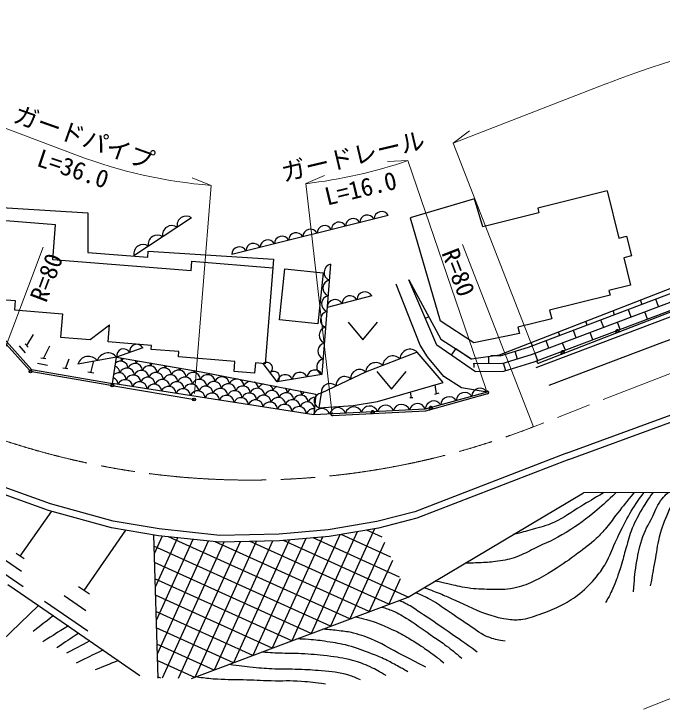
# Model space of a CAD drawing. Units: millimetres at full size, sheet at 1:1000; details may follow other scales. Extents: x 40000 to 680000, y 20000 to 380000.
# Drawn here: x 386448 to 452780, y 245214 to 316346 of the extents above; entities that cross this region are included whole.
import ezdxf
from ezdxf.enums import TextEntityAlignment as Align

# ---------------------------------------------------------------- set-up
doc = ezdxf.new("R2010")
doc.units = ezdxf.units.MM
doc.header["$LTSCALE"] = 1000
doc.linetypes.add('CHAIN', pattern=[18.5, 12, -1.5, 3.5, -1.5])
for name, color, linetype, lineweight in [('M-BGD', 7, 'Continuous', 25), ('M-BMK', 2, 'CHAIN', 13), ('M-STR-HTXT', 7, 'Continuous', 13), ('M-STR-STRC', 7, 'Continuous', 25)]:
    doc.layers.add(name, color=color, linetype=linetype, lineweight=lineweight)
doc.styles.add('ＭＳ ゴシック', font='')
doc.styles.get('ＭＳ ゴシック').set_extended_font_data('MS Gothic')

msp = doc.modelspace()

# ---------------------------------------------------------------- linework, layer by layer
at = {"layer": 'M-BGD'}
for p, q in [((447152, 298235), (440049, 296469)), ((447152, 298235), (448353, 293401)), ((434433, 294550), (433594, 297419)), ((440171, 295976), (434433, 294550)), ((440049, 296469), (440171, 295976)), ((390711, 294768), (383976, 295308)), ((404631, 295486), (398737, 291607)), ((424759, 295709), (408740, 291723)), ((390424, 291190), (390711, 294768)), ((448353, 293401), (449141, 293597)), ((449141, 293597), (449640, 291589)), ((404590, 290055), (390424, 291190)), ((404590, 290055), (404669, 291038)), ((404669, 291038), (412958, 290374)), ((449640, 291589), (448853, 291393)), ((448853, 291393), (449548, 288598)), ((412958, 290374), (412171, 280548)), ((456398, 288757), (439086, 282196)), ((449548, 288598), (447332, 288047)), ((423076, 287495), (418506, 286309)), ((427358, 287968), (427467, 288014)), ((456653, 287998), (439369, 281448)), ((447451, 287567), (441265, 286029)), ((447332, 288047), (447451, 287567)), ((383333, 287276), (386588, 287015)), ((386588, 287015), (386512, 286059)), ((450731, 286609), (450556, 287072)), ((452417, 286393), (452134, 287141)), ((386512, 286059), (391421, 285666)), ((441265, 286029), (441487, 285138)), ((447926, 285546), (447759, 285987)), ((449612, 285330), (449328, 286078)), ((391421, 285666), (391230, 283276)), ((428541, 285211), (428904, 285366)), ((451298, 285113), (451015, 285861)), ((420668, 284792), (422168, 282992)), ((422168, 282992), (423668, 284792)), ((441487, 285138), (438023, 284277)), ((445121, 284483), (444962, 284902)), ((446807, 284267), (446523, 285015)), ((448493, 284050), (448209, 284798)), ((394257, 283033), (396248, 284519)), ((396109, 282781), (396248, 284519)), ((438023, 284277), (438181, 283638)), ((442315, 283420), (442165, 283817)), ((444001, 283203), (443718, 283952)), ((387756, 282407), (388468, 283529)), ((391230, 283276), (394257, 283033)), ((445688, 282987), (445404, 283735)), ((387915, 282230), (387598, 282584)), ((400531, 282427), (396109, 282781)), ((400499, 282024), (400531, 282427)), ((439510, 282357), (439367, 282733)), ((441196, 282140), (440913, 282888)), ((442882, 281924), (442599, 282672)), ((387649, 281674), (387016, 282380)), ((389473, 281081), (390118, 282366)), ((403341, 281797), (400499, 282024)), ((403298, 281258), (403341, 281797)), ((431215, 281432), (431667, 282091)), ((433289, 280981), (431687, 282079)), ((439085, 282200), (436170, 281320)), ((437985, 281032), (437754, 281798)), ((389726, 281037), (389220, 281124)), ((391725, 280068), (392106, 281052)), ((409066, 280796), (403298, 281258)), ((432904, 281244), (432929, 281280)), ((435048, 280550), (435040, 281321)), ((436160, 281361), (435257, 281352)), ((436318, 281365), (436268, 281531)), ((439368, 281450), (436363, 280543)), ((440077, 280861), (439793, 281609)), ((389875, 280386), (388863, 280560)), ((394314, 279623), (394643, 280834)), ((408982, 279742), (409066, 280796)), ((411168, 280628), (411084, 279573)), ((412171, 280548), (411168, 280628)), ((436358, 280563), (433433, 280534)), ((433552, 280164), (433548, 280535)), ((436780, 279833), (436549, 280599)), ((391984, 280023), (391465, 280113)), ((394624, 279570), (394005, 279676)), ((411084, 279573), (408982, 279742)), ((423598, 279756), (425098, 277956)), ((425098, 277956), (426598, 279756)), ((417127, 275336), (396544, 278529)), ((429710, 277477), (429544, 278383)), ((427124, 277068), (427046, 277652)), ((429932, 277536), (429487, 277417)), ((427271, 277074), (426976, 277062)), ((459455, 267367), (444734, 267345)), ((387093, 260856), (390333, 265455)), ((393622, 257353), (397916, 263516)), ((421579, 263359), (416864, 252944)), ((423362, 263661), (418849, 253692)), ((424142, 262822), (422581, 263528)), ((400748, 263034), (401163, 248389)), ((401618, 262912), (400802, 261110)), ((403189, 262744), (400899, 257687)), ((404759, 262576), (400996, 254264)), ((420834, 254440), (402273, 262842)), ((414608, 262509), (408923, 249952)), ((416323, 262661), (410909, 250700)), ((418039, 262813), (412894, 251448)), ((419796, 263057), (414879, 252196)), ((425907, 258729), (417075, 262728)), ((425024, 260775), (419933, 263080)), ((418849, 253692), (400780, 261871)), ((406329, 262407), (401093, 250841)), ((407924, 262292), (401626, 248381)), ((409587, 262330), (403260, 248354)), ((411251, 262368), (404953, 248457)), ((412914, 262405), (406938, 249204)), ((422819, 255187), (407039, 262331)), ((424804, 255935), (410627, 262353)), ((426789, 256683), (414034, 262458)), ((424379, 262271), (420834, 254440)), ((387507, 260572), (386679, 261140)), ((387239, 259294), (385583, 260431)), ((425183, 260408), (422819, 255187)), ((387385, 257731), (384072, 260006)), ((416864, 252944), (400828, 260203)), ((414879, 252196), (400875, 258535)), ((425986, 258546), (424804, 255935)), ((394175, 256974), (393069, 257733)), ((412894, 251448), (400922, 256868)), ((394011, 253182), (389589, 256218)), ((393817, 255267), (391605, 256786)), ((388976, 255818), (399352, 248666)), ((410909, 250700), (400970, 255200)), ((408923, 249952), (401017, 253532)), ((406938, 249204), (401064, 251864)), ((404953, 248457), (401111, 250196)), ((401478, 248383), (401159, 248528))]:
    msp.add_line(p, q, dxfattribs=at)
for points in [[(433594, 297419), (426999, 295492), (430085, 284935)], [(383976, 295308), (382896, 295437), (382966, 296658), (394007, 295979), (394030, 291931), (400143, 291463), (400203, 292060), (413029, 291259), (412958, 290374)], [(439652, 280700), (436556, 279765), (433689, 279736), (429724, 282454), (426855, 289141), (430153, 283065), (433262, 281066), (436131, 281477), (456225, 289270), (472407, 292672)], [(418851, 290726), (417968, 279436), (413402, 278712), (411956, 280565)], [(475879, 290444), (472872, 290701), (456909, 287240), (439652, 280700)], [(475868, 289843), (472911, 290096), (457080, 286663), (439865, 280139)], [(434876, 277658), (432249, 278096), (430435, 279258), (428778, 281256), (428007, 282465), (425560, 288699)], [(354354, 288035), (371472, 281377), (381963, 284646), (385373, 283164), (388250, 279956), (396544, 278529)], [(438181, 283638), (433503, 282677), (430085, 284935)], [(442986, 271410), (453700, 275324), (459097, 277414), (463036, 278840), (467215, 280175), (470550, 281077), (474491, 281823), (477669, 282255), (479574, 282435), (483716, 282674), (487925, 282687), (492683, 282366), (495596, 282055), (501676, 281077), (507774, 280140), (513189, 279426), (519547, 278484), (524061, 277947)], [(399636, 282169), (396963, 281225), (392982, 280511)], [(427716, 281744), (422441, 279691), (417903, 277530), (417643, 276050)], [(417643, 276050), (421178, 276267), (423649, 276691), (430375, 278617), (427716, 281744)], [(443226, 270753), (453946, 274669), (459343, 276758), (463262, 278177), (467413, 279504), (470706, 280395), (474604, 281132), (477749, 281559), (479627, 281737), (483737, 281974), (487903, 281986), (492622, 281669), (495503, 281361), (501567, 280385), (507675, 279447), (513092, 278733), (519454, 277790), (523985, 277252)], [(396544, 278529), (396963, 281225), (405610, 279735), (417351, 277429), (417127, 275336)], [(434876, 277658), (428547, 275913), (417127, 275336)], [(442986, 271410), (427462, 265406), (423605, 264412), (418612, 263567), (413586, 263121), (407526, 262983), (401326, 263648), (396602, 264432), (390187, 266209), (382368, 269012), (367455, 275341), (365840, 274238)], [(443239, 270757), (427676, 264738), (423751, 263726), (418701, 262872), (413625, 262422), (407496, 262282), (401231, 262954), (396451, 263747), (389975, 265541), (382113, 268360), (367534, 274547), (366234, 273660)], [(404620, 248331), (426789, 256683), (444734, 267345)], [(385829, 257976), (388976, 255818), (385229, 252207)]]:
    msp.add_lwpolyline(points, dxfattribs=at)
msp.add_lwpolyline([(413626, 285044), (414176, 290273), (418106, 289860), (417556, 284630)], close=True, dxfattribs=at)
for centre, radius, start, end in [((424072, 295363), 769, 26.67802, 181.26339), ((404086, 294710), 948, 54.8936, 191.79832), ((421159, 294639), 769, 26.67802, 181.26339), ((422616, 295001), 769, 26.67802, 181.26339), ((402612, 293741), 948, 54.8936, 191.79832), ((418247, 293914), 769, 26.67802, 181.26339), ((419703, 294276), 769, 26.67802, 181.26339), ((415334, 293189), 769, 26.67802, 181.26339), ((416790, 293552), 769, 26.67802, 181.26339), ((401139, 292771), 948, 54.8936, 191.79832), ((412421, 292465), 769, 26.67802, 181.26339), ((413878, 292827), 769, 26.67802, 181.26339), ((399665, 291801), 948, 54.8936, 191.79832), ((409509, 291740), 769, 26.67802, 181.26339), ((410965, 292102), 769, 26.67802, 181.26339), ((419033, 289900), 845, 102.39011, 248.65879), ((418906, 288287), 845, 102.39011, 248.65879), ((418780, 286674), 845, 102.39011, 248.65879), ((420845, 286693), 816, 29.9137, 179.20271), ((422368, 287088), 816, 29.9137, 179.20271), ((419322, 286297), 816, 29.9137, 179.20271), ((418654, 285062), 845, 102.39011, 248.65879), ((418528, 283449), 845, 102.39011, 248.65879), ((399007, 281822), 718, 28.9605, 189.98618), ((418401, 281836), 845, 102.39011, 248.65879), ((397671, 281349), 718, 28.9605, 189.98618), ((426997, 280990), 1042, 46.34746, 176.17206), ((394075, 280146), 1152, 38.79775, 161.53764), ((396066, 280503), 1152, 38.79775, 161.53764), ((396717, 280760), 769, 3.86191, 30.75094), ((398199, 280530), 769, 132.11203, 158.50114), ((418275, 280223), 845, 102.39011, 248.65879), ((425238, 280306), 1042, 46.34746, 176.17206), ((396533, 279574), 769, 3.86191, 68.26747), ((397366, 280052), 769, 3.86191, 129.94165), ((398849, 279822), 769, 3.86191, 158.50114), ((398199, 280530), 769, 3.86191, 28.33648), ((399682, 280300), 769, 134.44914, 158.50114), ((400331, 279592), 769, 3.86191, 158.50114), ((399682, 280300), 769, 3.86191, 25.99938), ((401164, 280070), 769, 136.71944, 158.50114), ((401164, 280070), 769, 3.86191, 23.72908), ((402646, 279840), 769, 138.93165, 158.50114), ((412327, 280109), 588, 306.7661, 129.1714), ((423480, 279622), 1042, 46.34746, 176.17206), ((397182, 278866), 769, 3.86191, 129.98963), ((398015, 279344), 769, 3.86191, 158.50114), ((399498, 279114), 769, 3.86191, 158.50114), ((400980, 278884), 769, 3.86191, 158.50114), ((401813, 279362), 769, 3.86191, 158.50114), ((403295, 279132), 769, 3.86191, 158.50114), ((402646, 279840), 769, 3.86191, 21.51687), ((404129, 279610), 769, 141.09309, 158.50114), ((404778, 278902), 769, 3.86191, 158.50114), ((404129, 279610), 769, 3.86191, 19.35542), ((405611, 279380), 769, 143.21, 158.50114), ((405611, 279380), 769, 3.86191, 15.77682), ((407093, 279150), 769, 146.91438, 158.50114), ((413050, 279183), 588, 306.7661, 129.1714), ((415715, 278882), 795, 23.19094, 174.82411), ((417237, 279123), 795, 23.19094, 174.82411), ((421807, 279074), 885, 44.23927, 186.69909), ((396349, 278388), 769, 3.86191, 68.29989), ((397832, 278158), 769, 3.86191, 158.50114), ((398665, 278636), 769, 3.86191, 158.50114), ((400147, 278406), 769, 3.86191, 158.50114), ((401629, 278176), 769, 3.86191, 158.50114), ((402462, 278654), 769, 3.86191, 158.50114), ((403945, 278424), 769, 3.86191, 158.50114), ((405427, 278194), 769, 3.86191, 158.50114), ((406260, 278672), 769, 3.86191, 158.50114), ((407742, 278442), 769, 3.86191, 158.50114), ((407093, 279150), 769, 3.86191, 10.86557), ((408575, 278920), 769, 151.66086, 158.50114), ((409224, 278213), 769, 3.86191, 158.50114), ((408575, 278920), 769, 3.86191, 6.11909), ((410058, 278690), 769, 156.2881, 158.50114), ((414193, 278640), 795, 23.19094, 174.82411), ((420294, 278354), 885, 44.23927, 186.69909), ((399314, 277929), 769, 3.86191, 158.50114), ((400796, 277699), 769, 3.86191, 158.50114), ((402278, 277469), 769, 3.86191, 158.50114), ((403111, 277947), 769, 3.86191, 158.50114), ((404594, 277717), 769, 3.86191, 158.50114), ((406076, 277487), 769, 3.86191, 158.50114), ((406909, 277965), 769, 3.86191, 158.50114), ((408391, 277735), 769, 3.86191, 158.50114), ((409874, 277505), 769, 3.86191, 158.50114), ((410707, 277983), 769, 95.34758, 158.50114), ((410707, 277983), 769, 3.86191, 62.43238), ((412189, 277753), 769, 107.12537, 158.50114), ((412189, 277753), 769, 3.86191, 50.65458), ((413671, 277523), 769, 115.4731, 158.50114), ((418782, 277633), 885, 44.23927, 186.69909), ((403761, 277239), 769, 3.86191, 158.50114), ((405243, 277009), 769, 3.86191, 158.50114), ((406725, 276779), 769, 3.86191, 158.50114), ((407558, 277257), 769, 3.86191, 158.50114), ((409041, 277027), 769, 3.86191, 158.50114), ((410523, 276797), 769, 3.86191, 158.50114), ((411356, 277275), 769, 3.86191, 158.50114), ((412838, 277045), 769, 3.86191, 158.50114), ((414320, 276815), 769, 3.86191, 158.50114), ((413671, 277523), 769, 3.86191, 42.30686), ((415154, 277293), 769, 122.42322, 158.50114), ((415154, 277293), 769, 3.86191, 35.35673), ((416636, 277063), 769, 128.57745, 158.50114), ((417941, 276761), 770, 92.7673, 247.24033), ((416636, 277063), 769, 22.99712, 29.20251), ((432572, 276752), 861, 33.06539, 177.76309), ((434154, 277188), 861, 33.06539, 177.76309), ((408207, 276549), 769, 3.86191, 158.50114), ((409690, 276319), 769, 3.86191, 158.50114), ((411172, 276089), 769, 3.86191, 158.50114), ((412005, 276567), 769, 3.86191, 158.50114), ((413487, 276337), 769, 3.86191, 158.50114), ((414970, 276107), 769, 3.86191, 158.50114), ((415803, 276585), 769, 3.86191, 158.50114), ((417285, 276355), 769, 87.55158, 158.50114), ((429408, 275880), 861, 33.06539, 177.76309), ((430990, 276316), 861, 33.06539, 177.76309), ((412654, 275859), 769, 3.86191, 158.50114), ((414136, 275629), 769, 3.86191, 158.50114), ((415619, 275399), 769, 3.86191, 158.50114), ((416452, 275877), 769, 12.47999, 158.50114), ((419587, 275204), 856, 20.29376, 165.49653), ((421218, 275286), 856, 20.29376, 165.49653), ((422850, 275369), 856, 20.29376, 165.49653), ((424481, 275451), 856, 20.29376, 165.49653), ((426113, 275534), 856, 20.29376, 165.49653), ((427744, 275616), 856, 20.29376, 165.49653), ((417101, 275169), 769, 83.30472, 158.50114), ((417956, 275121), 856, 20.29376, 165.49653)]:
    msp.add_arc(centre, radius, start, end, dxfattribs=at)
for points, knots in [([(428407, 257644), (429283, 257333), (429525, 257254), (430225, 256961), (430708, 256759), (430969, 256624), (431450, 256418), (432974, 255767), (433774, 255250), (435363, 254777), (436010, 254584), (436381, 254486), (437052, 254407), (437619, 254340), (437949, 254327), (438514, 254412), (439302, 254531), (439718, 254730), (440469, 254998), (441304, 255295), (441777, 255466), (442558, 255886), (443293, 256282), (443712, 256510), (444354, 257044), (445081, 257647), (445466, 258023), (446061, 258757), (446481, 259274), (446704, 259580), (447028, 260162), (447462, 260945), (447597, 261438), (447979, 262247), (448370, 263074), (448572, 263547), (449001, 264355), (449472, 265242), (449751, 265735), (450331, 266555), (450556, 266872), (450632, 266984), (450923, 267354)], [0, 0, 0, 0, 1, 1, 1, 2, 2, 2, 3, 3, 3, 4, 4, 4, 5, 5, 5, 6, 6, 6, 7, 7, 7, 8, 8, 8, 9, 9, 9, 10, 10, 10, 11, 11, 11, 12, 12, 12, 13, 13, 13, 14, 14, 14, 14]), ([(449888, 267353), (449073, 266347), (448860, 266089), (448219, 265265), (447773, 264692), (447558, 264344), (447089, 263790), (446699, 263328), (446477, 263069), (446033, 262658), (445346, 262022), (444915, 261715), (444163, 261157), (443213, 260452), (442672, 260065), (441669, 259437), (440872, 258938), (440431, 258636), (439571, 258255), (438828, 257926), (438396, 257750), (437599, 257590), (436671, 257404), (436126, 257457), (435180, 257462), (434277, 257467), (433766, 257485), (432872, 257613), (432074, 257728), (431635, 257847), (430848, 258024), (430343, 258137), (430179, 258175), (429557, 258328)], [0, 0, 0, 0, 1, 1, 1, 2, 2, 2, 3, 3, 3, 4, 4, 4, 5, 5, 5, 6, 6, 6, 7, 7, 7, 8, 8, 8, 9, 9, 9, 10, 10, 10, 11, 11, 11, 11]), ([(448048, 267350), (447157, 266482), (446884, 266238), (446096, 265575), (444940, 264603), (444262, 264082), (442972, 263298), (441733, 262545), (440969, 262248), (439665, 261614), (438985, 261282), (438618, 261061), (437909, 260797), (437174, 260523), (436729, 260459), (435955, 260335), (435302, 260231), (434928, 260231), (434267, 260193), (433621, 260157), (433405, 260153), (432611, 260142)], [0, 0, 0, 0, 1, 1, 1, 2, 2, 2, 3, 3, 3, 4, 4, 4, 5, 5, 5, 6, 6, 6, 7, 7, 7, 7]), ([(446784, 267348), (445657, 266669), (445373, 266498), (444468, 265956), (443393, 265313), (442854, 264834), (441714, 264316), (440885, 263939), (440372, 263848), (439498, 263593), (438743, 263373), (438488, 263308), (437552, 263078)], [0, 0, 0, 0, 1, 1, 1, 2, 2, 2, 3, 3, 3, 4, 4, 4, 4]), ([(451827, 267356), (451288, 266600), (451132, 266372), (450741, 265708), (450298, 264956), (450063, 264522), (449732, 263714), (449412, 262935), (449318, 262466), (449076, 261659), (448873, 260979), (448799, 260586), (448588, 259909), (448388, 259272), (448279, 258914), (448043, 258290), (447896, 257902), (447803, 257688), (447627, 257311), (447407, 256839), (447315, 256683), (447004, 256131)], [0, 0, 0, 0, 1, 1, 1, 2, 2, 2, 3, 3, 3, 4, 4, 4, 5, 5, 5, 6, 6, 6, 7, 7, 7, 7]), ([(449866, 257209), (449945, 258521), (449964, 258915), (450139, 259993), (450302, 260990), (450383, 261558), (450695, 262519), (451016, 263510), (451345, 264009), (451816, 264938), (452177, 265650), (452264, 266133), (452784, 266738), (453007, 266996), (453099, 267106), (453398, 267358)], [0, 0, 0, 0, 1, 1, 1, 2, 2, 2, 3, 3, 3, 4, 4, 4, 5, 5, 5, 5]), ([(454961, 267360), (454556, 267123), (454394, 267003), (454104, 266692), (453705, 266264), (453640, 265904), (453401, 265370), (452969, 264403), (452755, 263842), (452494, 262816), (452251, 261866), (452213, 261313), (452035, 260349), (451852, 259366), (451796, 259058), (451571, 257832)], [0, 0, 0, 0, 1, 1, 1, 2, 2, 2, 3, 3, 3, 4, 4, 4, 5, 5, 5, 5]), ([(436712, 252150), (436004, 252251), (435745, 252318), (435154, 252525), (434211, 252854), (433800, 253296), (432956, 253832), (432049, 254409), (431570, 254777), (430672, 255369), (429968, 255834), (429610, 256159), (428856, 256539), (428349, 256795), (428153, 256882), (427521, 257118)], [0, 0, 0, 0, 1, 1, 1, 2, 2, 2, 3, 3, 3, 4, 4, 4, 5, 5, 5, 5]), ([(433868, 251050), (432432, 252070), (432064, 252331), (430897, 253137), (429759, 253924), (429124, 254367), (427969, 255128), (427457, 255466), (427188, 255688), (426641, 255966), (426339, 256120), (426229, 256175), (425853, 256331)], [0, 0, 0, 0, 1, 1, 1, 2, 2, 2, 3, 3, 3, 4, 4, 4, 4]), ([(424069, 255658), (424609, 255508), (424780, 255447), (425218, 255266), (425880, 254994), (426211, 254752), (426820, 254376), (427867, 253730), (428399, 253287), (429411, 252590), (429914, 252244), (430206, 252065), (430698, 251704), (431334, 251236), (431537, 251056), (432270, 250432)], [0, 0, 0, 0, 1, 1, 1, 2, 2, 2, 3, 3, 3, 4, 4, 4, 5, 5, 5, 5]), ([(421365, 254639), (421909, 254538), (422071, 254492), (422517, 254373), (423547, 254100), (424094, 253838), (425070, 253409), (425716, 253126), (426058, 252923), (426668, 252571), (427178, 252277), (427453, 252095), (427947, 251774), (428486, 251425), (428789, 251230), (429305, 250849), (429756, 250515), (429904, 250395), (430432, 249958)], [0, 0, 0, 0, 1, 1, 1, 2, 2, 2, 3, 3, 3, 4, 4, 4, 5, 5, 5, 6, 6, 6, 6]), ([(428608, 249488), (427404, 250113), (427102, 250270), (426138, 250773), (425045, 251343), (424470, 251737), (423342, 252235), (422535, 252591), (422066, 252763), (421212, 252986), (420644, 253134), (420311, 253148), (419730, 253226), (419082, 253313), (418862, 253330), (418064, 253396)], [0, 0, 0, 0, 1, 1, 1, 2, 2, 2, 3, 3, 3, 4, 4, 4, 5, 5, 5, 5]), ([(426759, 249022), (426255, 249322), (426120, 249401), (425704, 249632), (425232, 249893), (424968, 250040), (424482, 250273), (423937, 250534), (423618, 250652), (423054, 250868), (422134, 251220), (421627, 251452), (420674, 251701), (419842, 251918), (419360, 251976), (418511, 252111), (417770, 252229), (417352, 252279), (416603, 252332), (416131, 252365), (415971, 252375), (415393, 252390)], [0, 0, 0, 0, 1, 1, 1, 2, 2, 2, 3, 3, 3, 4, 4, 4, 5, 5, 5, 6, 6, 6, 7, 7, 7, 7]), ([(424536, 248646), (423800, 249089), (423571, 249225), (422916, 249523), (422231, 249834), (421834, 249989), (421108, 250187), (420111, 250458), (419529, 250517), (418505, 250652), (417475, 250787), (416892, 250822), (415854, 250877), (415089, 250917), (414659, 250892), (413893, 250921), (413076, 250952), (412810, 250970), (411801, 251037)], [0, 0, 0, 0, 1, 1, 1, 2, 2, 2, 3, 3, 3, 4, 4, 4, 5, 5, 5, 6, 6, 6, 6]), ([(421920, 248203), (421389, 248454), (421200, 248514), (420724, 248671), (419670, 249018), (419023, 249007), (417920, 249119), (417009, 249212), (416495, 249234), (415579, 249268), (414629, 249304), (414096, 249267), (413146, 249308), (412283, 249345), (411800, 249387), (410939, 249467), (409959, 249559), (409636, 249606), (408437, 249769)], [0, 0, 0, 0, 1, 1, 1, 2, 2, 2, 3, 3, 3, 4, 4, 4, 5, 5, 5, 6, 6, 6, 6]), ([(418332, 247780), (417174, 247938), (416841, 247976), (415881, 248044), (414669, 248129), (413985, 248065), (412771, 248096), (411647, 248125), (411018, 248165), (409894, 248202), (408705, 248241), (408034, 248184), (406849, 248293), (406158, 248357), (405918, 248381), (405086, 248506)], [0, 0, 0, 0, 1, 1, 1, 2, 2, 2, 3, 3, 3, 4, 4, 4, 5, 5, 5, 5])]:
    msp.add_open_spline(points, degree=3, knots=knots, dxfattribs=at)
for points in [[(390492, 254774), (389451, 253963), (389451, 253963), (388411, 253153)], [(392020, 253720), (390706, 252915), (390706, 252915), (389393, 252111)], [(393080, 252989), (391954, 252234), (391954, 252234), (390827, 251478)], [(394234, 252194), (393039, 251559), (393039, 251559), (391844, 250925)], [(395585, 251262), (394204, 250591), (394204, 250591), (392823, 249919)], [(397148, 250185), (395949, 249700), (395949, 249700), (394749, 249215)]]:
    msp.add_open_spline(points, degree=3, dxfattribs=at)
at = {"layer": 'M-BMK'}
msp.add_line((457927, 281233), (439612, 274100), dxfattribs=at)
msp.add_arc((410579, 348646), 80000, 249.36869, 291.27875, dxfattribs=at)
at = {"layer": 'M-STR-HTXT'}
for p, q in [((447039, 309188), (431415, 303103)), ((380020, 306726), (392962, 301853)), ((431415, 303103), (433061, 304388)), ((431415, 303103), (440001, 281057)), ((426763, 301338), (424676, 301258)), ((426763, 301338), (434775, 277915)), ((406628, 298803), (404681, 299559)), ((416311, 298976), (418229, 299801)), ((406628, 298803), (404938, 277497)), ((416311, 298976), (418999, 275682)), ((382391, 273777), (389438, 292494)), ((439612, 274100), (432354, 292737)), ((469177, 252347), (450862, 245214))]:
    msp.add_line(p, q, dxfattribs=at)
for centre, radius, start, end in [((485145, 211346), 105000, 84.05822, 111.27871), ((410579, 348646), 50000, 249.36869, 265.46689), ((410579, 348646), 50000, 276.5828, 288.88464)]:
    msp.add_arc(centre, radius, start, end, dxfattribs=at)
at = {"layer": 'M-STR-STRC'}
for p, q in [((385353, 282886), (388047, 279882)), ((388295, 279745), (396371, 278356)), ((396667, 278305), (404742, 276916))]:
    msp.add_line(p, q, dxfattribs=at)
for points in [[(495327, 289887), (492312, 290214), (489311, 290457), (486319, 290581), (483318, 290663), (480322, 290562), (477315, 290372), (475340, 290401), (472528, 290434), (456954, 287022), (455052, 286387), (440171, 280622)], [(441219, 278368), (452842, 282758), (460143, 285398), (467621, 287572), (474087, 288846), (479089, 289267), (485758, 289297), (493064, 288921), (515666, 286533), (523489, 285774), (530750, 285323), (537683, 285304)], [(434929, 277465), (428579, 275715), (419051, 275233)]]:
    msp.add_lwpolyline(points, dxfattribs=at)
for centre, radius in [((448204, 283854), 100), ((442609, 281687), 100), ((388147, 279770), 150), ((388147, 279770), 120), ((388147, 279770), 100), ((396519, 278330), 150), ((396519, 278330), 120), ((396519, 278330), 100), ((404890, 276891), 150), ((404890, 276891), 120), ((404890, 276891), 100), ((429115, 275979), 100), ((423167, 275554), 112), ((423167, 275554), 100)]:
    msp.add_circle(centre, radius, dxfattribs=at)
for centre, radius, start, end in [((448204, 283854), 188, 344.30617, 238.04597), ((448204, 283854), 150, 332.58569, 249.76645), ((448204, 283854), 112, 291.17611, 291.17604), ((442609, 281687), 188, 344.30617, 238.04597), ((442609, 281687), 150, 332.58569, 249.76645), ((442609, 281687), 112, 291.17611, 291.17604), ((440117, 280762), 150, 111.17607, 291.17607), ((434889, 277610), 150, 285.41424, 105.41424), ((429115, 275979), 188, 338.54434, 232.28414), ((429115, 275979), 150, 326.82386, 244.00462), ((429115, 275979), 112, 285.41426, 285.41422), ((419044, 275383), 150, 92.89514, 272.89514), ((423167, 275554), 188, 326.02525, 219.76504), ((423167, 275554), 150, 314.30477, 231.48552)]:
    msp.add_arc(centre, radius, start, end, dxfattribs=at)

# ---------------------------------------------------------------- texts
at = {"layer": 'M-STR-HTXT', "style": 'ＭＳ ゴシック'}
for s, rotation, p in [('ガードパイプ', 340.536, (393128, 302324)), ('ガードレール', 13.283, (421485, 300363))]:
    msp.add_text(s, height=1833, rotation=rotation, dxfattribs=at).set_placement(p, align=Align.BOTTOM_CENTER)
for s, rotation, p in [('L=36.0', 341.546, (392803, 301379)), ('L=16.0', 13.547, (421717, 299390))]:
    msp.add_text(s, height=1833, rotation=rotation, dxfattribs=at).set_placement(p, align=Align.TOP_CENTER)
for rotation, p in [(291.279, (431888, 292555)), (69.369, (388040, 287362))]:
    msp.add_text('R=80', height=1833, rotation=rotation, dxfattribs=at).set_placement(p, align=Align.TOP_LEFT)

doc.saveas('drawing.dxf')
